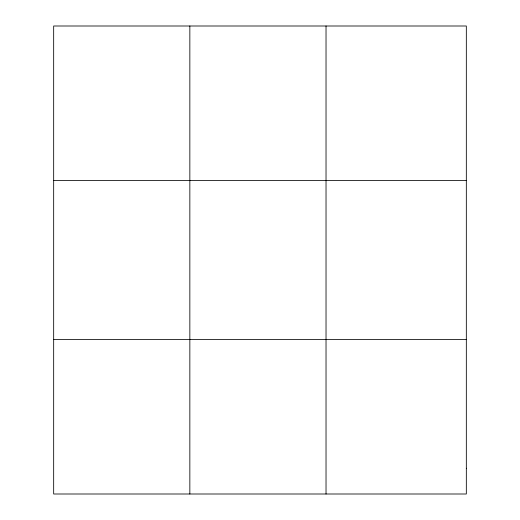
<?xml version="1.0" encoding="UTF-8"?>
<svg xmlns="http://www.w3.org/2000/svg" width="520" height="520" viewBox="0 0 520 520"><rect width="100%" height="100%" fill="white"/><g stroke="black" fill="none" stroke-linecap="round" stroke-linejoin="round"><path stroke-width="0.78" d="M189.846 26L189.846 494M326.027 26L326.027 494M53.67 180.44L466.329 180.44M53.67 339.56L466.329 339.56M466.329 468.26L466.329 494L53.67 494L53.67 26L466.329 26L466.329 468.26"/></g></svg>
